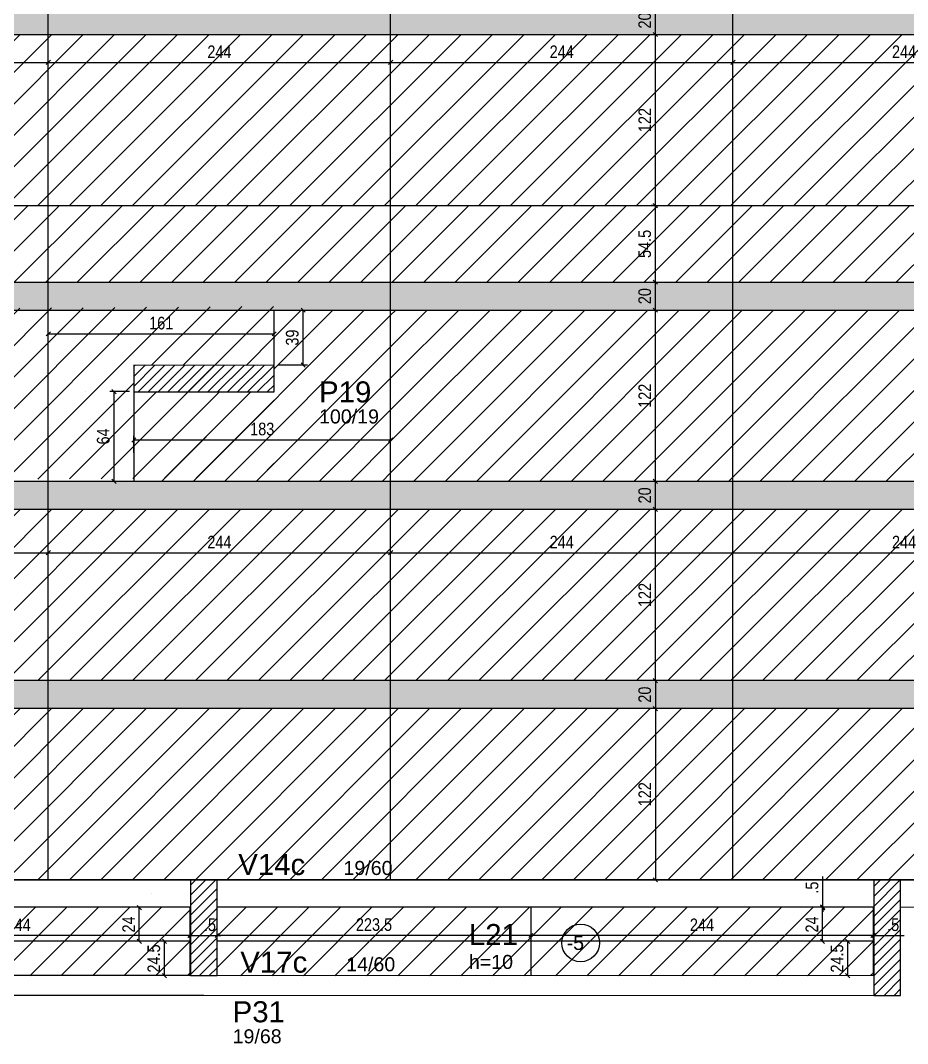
# Model space of a CAD drawing. Extents: x 1022 to 7350, y 170 to 3791.
# Drawn here: x 5358 to 5990, y 1619 to 2348 of the extents above; entities that cross this region are included whole.
import ezdxf

# ---------------------------------------------------------------- set-up
doc = ezdxf.new("R2010")
doc.units = 0
for name, color, linetype in [('3', 3, 'Continuous'), ('8', 8, 'Continuous'), ('COTA', 241, 'Continuous'), ('ES-VIGA', 3, 'Continuous'), ('L-D', 2, 'Continuous'), ('L-N', 4, 'Continuous'), ('P-D', 2, 'Continuous'), ('Painéis', 200, 'Continuous'), ('Pilares', 5, 'Continuous'), ('VIG-D', 2, 'Continuous'), ('VIG-N', 4, 'Continuous')]:
    doc.layers.add(name, color=color, linetype=linetype)
doc.layers.add('Hachura', color=251, linetype='Continuous', lineweight=9)
doc.layers.add('REAPROVEITAMENTO', color=251, linetype='Continuous', lineweight=9)
doc.styles.add('COTA TECNICA-50', font='techl___.ttf', dxfattribs={"height": 9})
doc.styles.get("Standard").update_dxf_attribs({"font": 'arial.ttf'})
doc.dimstyles.new('COTA PAINEL-50', dxfattribs={"dimtxt": 9, "dimasz": 3, "dimexe": 3, "dimexo": 3, "dimgap": 3, "dimtad": 1, "dimdec": 1, "dimzin": 12, "dimdsep": 46, "dimtxsty": 'COTA TECNICA-50', "dimblk1": 'OBLIQUE', "dimblk2": 'OBLIQUE', "dimsah": 1, "dimcen": 0.9, "dimclrd": 4, "dimclre": 4, "dimclrt": 240, "dimadec": 1, "dimazin": 3, "dimtfac": 1, "dimtdec": 1, "dimtmove": 0, "dimatfit": 3, "dimfxl": 1, "dimtolj": 1, "dimtzin": 12, "dimarcsym": 0})
pattern_1 = [(45, (-1214.97, -298.365), (-11.22532, 11.22532), [])]

# ---------------------------------------------------------------- blocks, each defined once
blk = doc.blocks.new('_Oblique')
at = {"color": 0, "linetype": 'ByBlock', "lineweight": -2}
blk.add_line((-0.5, -0.5), (0.5, 0.5), dxfattribs=at)
blk = doc.blocks.new('*D61')
at = {"layer": 'COTA', "color": 4, "lineweight": -2, "transparency": 16777216}
blk.add_line((5810.7, 1877.86), (5810.7, 1999.86), dxfattribs=at)
at = {"layer": 'Defpoints', "color": 0, "transparency": 16777216}
for p in [(5810.7, 1999.86), (5810.7, 1999.86), (5810.7, 1877.86)]:
    blk.add_point(p, dxfattribs=at)
at = {"layer": 'COTA', "color": 4, "lineweight": -2, "transparency": 16777216, "xscale": 3, "yscale": 3, "zscale": 3}
for p, rotation in [((5810.7, 1999.86), 90), ((5810.7, 1877.86), 270)]:
    blk.add_blockref('_Oblique', p, dxfattribs=dict(at, rotation=rotation))
at = {"layer": 'COTA', "color": 240, "transparency": 16777216, "insert": (5803.14, 1938.86), "char_height": 9, "attachment_point": 5, "rotation": 90, "style": 'COTA TECNICA-50'}
blk.add_mtext('\\A1;122', dxfattribs=at)
blk = doc.blocks.new('*D62')
at = {"layer": 'COTA', "color": 4, "lineweight": -2, "transparency": 16777216}
blk.add_line((5810.7, 1999.86), (5810.7, 2019.86), dxfattribs=at)
at = {"layer": 'Defpoints', "color": 0, "transparency": 16777216}
for p in [(5810.7, 2019.86), (5810.7, 2019.86), (5810.7, 1999.86)]:
    blk.add_point(p, dxfattribs=at)
at = {"layer": 'COTA', "color": 4, "lineweight": -2, "transparency": 16777216, "xscale": 3, "yscale": 3, "zscale": 3}
for p, rotation in [((5810.7, 2019.86), 90), ((5810.7, 1999.86), 270)]:
    blk.add_blockref('_Oblique', p, dxfattribs=dict(at, rotation=rotation))
at = {"layer": 'COTA', "color": 240, "transparency": 16777216, "insert": (5803.11, 2009.86), "char_height": 9, "attachment_point": 5, "rotation": 90, "style": 'COTA TECNICA-50'}
blk.add_mtext('\\A1;20', dxfattribs=at)
blk = doc.blocks.new('*D63')
at = {"layer": 'COTA', "color": 4, "lineweight": -2, "transparency": 16777216}
blk.add_line((5810.7, 2019.86), (5810.7, 2141.86), dxfattribs=at)
at = {"layer": 'Defpoints', "color": 0, "transparency": 16777216}
for p in [(5810.7, 2141.86), (5810.7, 2141.86), (5810.7, 2019.86)]:
    blk.add_point(p, dxfattribs=at)
at = {"layer": 'COTA', "color": 4, "lineweight": -2, "transparency": 16777216, "xscale": 3, "yscale": 3, "zscale": 3}
for p, rotation in [((5810.7, 2141.86), 90), ((5810.7, 2019.86), 270)]:
    blk.add_blockref('_Oblique', p, dxfattribs=dict(at, rotation=rotation))
at = {"layer": 'COTA', "color": 240, "transparency": 16777216, "insert": (5803.14, 2080.86), "char_height": 9, "attachment_point": 5, "rotation": 90, "style": 'COTA TECNICA-50'}
blk.add_mtext('\\A1;122', dxfattribs=at)
blk = doc.blocks.new('*D64')
at = {"layer": 'COTA', "color": 4, "lineweight": -2, "transparency": 16777216}
for p, q in [((5810.7, 2141.86), (5810.7, 2161.86)), ((5813.21, 2161.86), (5813.7, 2161.86))]:
    blk.add_line(p, q, dxfattribs=at)
at = {"layer": 'Defpoints', "color": 0, "transparency": 16777216}
for p in [(5810.21, 2161.86), (5810.7, 2161.86), (5810.7, 2141.86)]:
    blk.add_point(p, dxfattribs=at)
at = {"layer": 'COTA', "color": 4, "lineweight": -2, "transparency": 16777216, "xscale": 3, "yscale": 3, "zscale": 3}
for p, rotation in [((5810.7, 2161.86), 90), ((5810.7, 2141.86), 270)]:
    blk.add_blockref('_Oblique', p, dxfattribs=dict(at, rotation=rotation))
at = {"layer": 'COTA', "color": 240, "transparency": 16777216, "insert": (5803.11, 2151.86), "char_height": 9, "attachment_point": 5, "rotation": 90, "style": 'COTA TECNICA-50'}
blk.add_mtext('\\A1;20', dxfattribs=at)
blk = doc.blocks.new('*D65')
at = {"layer": 'COTA', "color": 4, "lineweight": -2, "transparency": 16777216}
for p, q in [((5809.18, 2216.36), (5807.7, 2216.36)), ((5810.7, 2161.86), (5810.7, 2216.36)), ((5813.21, 2161.86), (5813.7, 2161.86))]:
    blk.add_line(p, q, dxfattribs=at)
at = {"layer": 'Defpoints', "color": 0, "transparency": 16777216}
for p in [(5810.7, 2216.36), (5812.18, 2216.36), (5810.21, 2161.86)]:
    blk.add_point(p, dxfattribs=at)
at = {"layer": 'COTA', "color": 4, "lineweight": -2, "transparency": 16777216, "xscale": 3, "yscale": 3, "zscale": 3}
for p, rotation in [((5810.7, 2216.36), 90), ((5810.7, 2161.86), 270)]:
    blk.add_blockref('_Oblique', p, dxfattribs=dict(at, rotation=rotation))
at = {"layer": 'COTA', "color": 240, "transparency": 16777216, "insert": (5803.1, 2189.11), "char_height": 9, "attachment_point": 5, "rotation": 90, "style": 'COTA TECNICA-50'}
blk.add_mtext('\\A1;54.5', dxfattribs=at)
blk = doc.blocks.new('*D66')
at = {"layer": 'COTA', "color": 4, "lineweight": -2, "transparency": 16777216}
for p, q in [((5810.7, 2216.36), (5810.7, 2338.36)), ((5813.44, 2338.36), (5813.7, 2338.36)), ((5809.18, 2216.36), (5807.7, 2216.36))]:
    blk.add_line(p, q, dxfattribs=at)
at = {"layer": 'Defpoints', "color": 0, "transparency": 16777216}
for p in [(5810.44, 2338.36), (5810.7, 2338.36), (5812.18, 2216.36)]:
    blk.add_point(p, dxfattribs=at)
at = {"layer": 'COTA', "color": 4, "lineweight": -2, "transparency": 16777216, "xscale": 3, "yscale": 3, "zscale": 3}
for p, rotation in [((5810.7, 2338.36), 90), ((5810.7, 2216.36), 270)]:
    blk.add_blockref('_Oblique', p, dxfattribs=dict(at, rotation=rotation))
at = {"layer": 'COTA', "color": 240, "transparency": 16777216, "insert": (5803.14, 2277.36), "char_height": 9, "attachment_point": 5, "rotation": 90, "style": 'COTA TECNICA-50'}
blk.add_mtext('\\A1;122', dxfattribs=at)
blk = doc.blocks.new('*D67')
at = {"layer": 'COTA', "color": 4, "lineweight": -2, "transparency": 16777216}
for p, q in [((5808.14, 2358.36), (5807.7, 2358.36)), ((5810.7, 2338.36), (5810.7, 2358.36)), ((5813.44, 2338.36), (5813.7, 2338.36))]:
    blk.add_line(p, q, dxfattribs=at)
at = {"layer": 'Defpoints', "color": 0, "transparency": 16777216}
for p in [(5810.7, 2358.36), (5811.14, 2358.36), (5810.44, 2338.36)]:
    blk.add_point(p, dxfattribs=at)
at = {"layer": 'COTA', "color": 4, "lineweight": -2, "transparency": 16777216, "xscale": 3, "yscale": 3, "zscale": 3}
for p, rotation in [((5810.7, 2358.36), 90), ((5810.7, 2338.36), 270)]:
    blk.add_blockref('_Oblique', p, dxfattribs=dict(at, rotation=rotation))
at = {"layer": 'COTA', "color": 240, "transparency": 16777216, "insert": (5803.11, 2348.36), "char_height": 9, "attachment_point": 5, "rotation": 90, "style": 'COTA TECNICA-50'}
blk.add_mtext('\\A1;20', dxfattribs=at)
blk = doc.blocks.new('*D195')
at = {"layer": 'COTA', "color": 4, "lineweight": -2, "transparency": 16777216}
for p, q in [((5541.94, 2141.86), (5562.62, 2141.86)), ((5559.62, 2102.86), (5559.62, 2141.86)), ((5541.94, 2102.86), (5562.62, 2102.86))]:
    blk.add_line(p, q, dxfattribs=at)
at = {"layer": 'Defpoints', "color": 0, "transparency": 16777216}
for p in [(5538.94, 2141.86), (5559.62, 2141.86), (5538.94, 2102.86)]:
    blk.add_point(p, dxfattribs=at)
at = {"layer": 'COTA', "color": 4, "lineweight": -2, "transparency": 16777216, "xscale": 3, "yscale": 3, "zscale": 3}
for p, rotation in [((5559.62, 2141.86), 90), ((5559.62, 2102.86), 270)]:
    blk.add_blockref('_Oblique', p, dxfattribs=dict(at, rotation=rotation))
at = {"layer": 'COTA', "color": 240, "transparency": 16777216, "insert": (5551.9, 2122.36), "char_height": 9, "attachment_point": 5, "rotation": 90, "style": 'COTA TECNICA-50'}
blk.add_mtext('\\A1;39', dxfattribs=at)
blk = doc.blocks.new('*D199')
at = {"layer": 'COTA', "color": 4, "lineweight": -2, "transparency": 16777216}
blk.add_line((5133.94, 1968.99), (5377.94, 1968.99), dxfattribs=at)
at = {"layer": 'Defpoints', "color": 0, "transparency": 16777216}
for p in [(5133.94, 1968.99), (5377.94, 1968.99), (5377.94, 1968.99)]:
    blk.add_point(p, dxfattribs=at)
at = {"layer": 'COTA', "color": 4, "lineweight": -2, "transparency": 16777216, "xscale": 3, "yscale": 3, "zscale": 3, "rotation": 180}
blk.add_blockref('_Oblique', (5133.94, 1968.99), dxfattribs=at)
at = {"layer": 'COTA', "color": 4, "lineweight": -2, "transparency": 16777216, "xscale": 3, "yscale": 3, "zscale": 3}
blk.add_blockref('_Oblique', (5377.94, 1968.99), dxfattribs=at)
at = {"layer": 'COTA', "color": 240, "transparency": 16777216, "insert": (5255.94, 1976.56), "char_height": 9, "attachment_point": 5, "style": 'COTA TECNICA-50'}
blk.add_mtext('\\A1;244', dxfattribs=at)
blk = doc.blocks.new('*D200')
at = {"layer": 'COTA', "color": 4, "lineweight": -2, "transparency": 16777216}
blk.add_line((5377.94, 1968.99), (5621.94, 1968.99), dxfattribs=at)
at = {"layer": 'Defpoints', "color": 0, "transparency": 16777216}
for p in [(5377.94, 1968.99), (5621.94, 1968.99), (5621.94, 1968.99)]:
    blk.add_point(p, dxfattribs=at)
at = {"layer": 'COTA', "color": 4, "lineweight": -2, "transparency": 16777216, "xscale": 3, "yscale": 3, "zscale": 3, "rotation": 180}
blk.add_blockref('_Oblique', (5377.94, 1968.99), dxfattribs=at)
at = {"layer": 'COTA', "color": 4, "lineweight": -2, "transparency": 16777216, "xscale": 3, "yscale": 3, "zscale": 3}
blk.add_blockref('_Oblique', (5621.94, 1968.99), dxfattribs=at)
at = {"layer": 'COTA', "color": 240, "transparency": 16777216, "insert": (5499.94, 1976.56), "char_height": 9, "attachment_point": 5, "style": 'COTA TECNICA-50'}
blk.add_mtext('\\A1;244', dxfattribs=at)
blk = doc.blocks.new('*D201')
at = {"layer": 'COTA', "color": 4, "lineweight": -2, "transparency": 16777216}
blk.add_line((5621.94, 1968.99), (5865.94, 1968.99), dxfattribs=at)
at = {"layer": 'Defpoints', "color": 0, "transparency": 16777216}
for p in [(5621.94, 1968.99), (5865.94, 1968.99), (5865.94, 1968.99)]:
    blk.add_point(p, dxfattribs=at)
at = {"layer": 'COTA', "color": 4, "lineweight": -2, "transparency": 16777216, "xscale": 3, "yscale": 3, "zscale": 3, "rotation": 180}
blk.add_blockref('_Oblique', (5621.94, 1968.99), dxfattribs=at)
at = {"layer": 'COTA', "color": 4, "lineweight": -2, "transparency": 16777216, "xscale": 3, "yscale": 3, "zscale": 3}
blk.add_blockref('_Oblique', (5865.94, 1968.99), dxfattribs=at)
at = {"layer": 'COTA', "color": 240, "transparency": 16777216, "insert": (5743.94, 1976.56), "char_height": 9, "attachment_point": 5, "style": 'COTA TECNICA-50'}
blk.add_mtext('\\A1;244', dxfattribs=at)
blk = doc.blocks.new('*D202')
at = {"layer": 'COTA', "color": 4, "lineweight": -2, "transparency": 16777216}
blk.add_line((5865.94, 1968.99), (6109.94, 1968.99), dxfattribs=at)
at = {"layer": 'Defpoints', "color": 0, "transparency": 16777216}
for p in [(5865.94, 1968.99), (6109.94, 1968.99), (6109.94, 1968.99)]:
    blk.add_point(p, dxfattribs=at)
at = {"layer": 'COTA', "color": 4, "lineweight": -2, "transparency": 16777216, "xscale": 3, "yscale": 3, "zscale": 3, "rotation": 180}
blk.add_blockref('_Oblique', (5865.94, 1968.99), dxfattribs=at)
at = {"layer": 'COTA', "color": 4, "lineweight": -2, "transparency": 16777216, "xscale": 3, "yscale": 3, "zscale": 3}
blk.add_blockref('_Oblique', (6109.94, 1968.99), dxfattribs=at)
at = {"layer": 'COTA', "color": 240, "transparency": 16777216, "insert": (5987.94, 1976.56), "char_height": 9, "attachment_point": 5, "style": 'COTA TECNICA-50'}
blk.add_mtext('\\A1;244', dxfattribs=at)
blk = doc.blocks.new('*D82')
at = {"layer": 'COTA', "color": 4, "lineweight": -2, "transparency": 16777216}
blk.add_line((5133.94, 2318.47), (5377.94, 2318.47), dxfattribs=at)
at = {"layer": 'Defpoints', "color": 0, "transparency": 16777216}
for p in [(5133.94, 2318.47), (5377.94, 2318.47), (5377.94, 2318.47)]:
    blk.add_point(p, dxfattribs=at)
at = {"layer": 'COTA', "color": 4, "lineweight": -2, "transparency": 16777216, "xscale": 3, "yscale": 3, "zscale": 3, "rotation": 180}
blk.add_blockref('_Oblique', (5133.94, 2318.47), dxfattribs=at)
at = {"layer": 'COTA', "color": 4, "lineweight": -2, "transparency": 16777216, "xscale": 3, "yscale": 3, "zscale": 3}
blk.add_blockref('_Oblique', (5377.94, 2318.47), dxfattribs=at)
at = {"layer": 'COTA', "color": 240, "transparency": 16777216, "insert": (5255.94, 2326.04), "char_height": 9, "attachment_point": 5, "style": 'COTA TECNICA-50'}
blk.add_mtext('\\A1;244', dxfattribs=at)
blk = doc.blocks.new('*D83')
at = {"layer": 'COTA', "color": 4, "lineweight": -2, "transparency": 16777216}
blk.add_line((5377.94, 2318.47), (5621.94, 2318.47), dxfattribs=at)
at = {"layer": 'Defpoints', "color": 0, "transparency": 16777216}
for p in [(5377.94, 2318.47), (5621.94, 2318.47), (5621.94, 2318.47)]:
    blk.add_point(p, dxfattribs=at)
at = {"layer": 'COTA', "color": 4, "lineweight": -2, "transparency": 16777216, "xscale": 3, "yscale": 3, "zscale": 3, "rotation": 180}
blk.add_blockref('_Oblique', (5377.94, 2318.47), dxfattribs=at)
at = {"layer": 'COTA', "color": 4, "lineweight": -2, "transparency": 16777216, "xscale": 3, "yscale": 3, "zscale": 3}
blk.add_blockref('_Oblique', (5621.94, 2318.47), dxfattribs=at)
at = {"layer": 'COTA', "color": 240, "transparency": 16777216, "insert": (5499.94, 2326.04), "char_height": 9, "attachment_point": 5, "style": 'COTA TECNICA-50'}
blk.add_mtext('\\A1;244', dxfattribs=at)
blk = doc.blocks.new('*D84')
at = {"layer": 'COTA', "color": 4, "lineweight": -2, "transparency": 16777216}
blk.add_line((5621.94, 2318.47), (5865.94, 2318.47), dxfattribs=at)
at = {"layer": 'Defpoints', "color": 0, "transparency": 16777216}
for p in [(5621.94, 2318.47), (5865.94, 2318.47), (5865.94, 2318.47)]:
    blk.add_point(p, dxfattribs=at)
at = {"layer": 'COTA', "color": 4, "lineweight": -2, "transparency": 16777216, "xscale": 3, "yscale": 3, "zscale": 3, "rotation": 180}
blk.add_blockref('_Oblique', (5621.94, 2318.47), dxfattribs=at)
at = {"layer": 'COTA', "color": 4, "lineweight": -2, "transparency": 16777216, "xscale": 3, "yscale": 3, "zscale": 3}
blk.add_blockref('_Oblique', (5865.94, 2318.47), dxfattribs=at)
at = {"layer": 'COTA', "color": 240, "transparency": 16777216, "insert": (5743.94, 2326.04), "char_height": 9, "attachment_point": 5, "style": 'COTA TECNICA-50'}
blk.add_mtext('\\A1;244', dxfattribs=at)
blk = doc.blocks.new('*D85')
at = {"layer": 'COTA', "color": 4, "lineweight": -2, "transparency": 16777216}
blk.add_line((5865.94, 2318.47), (6109.94, 2318.47), dxfattribs=at)
at = {"layer": 'Defpoints', "color": 0, "transparency": 16777216}
for p in [(5865.94, 2318.47), (6109.94, 2318.47), (6109.94, 2318.47)]:
    blk.add_point(p, dxfattribs=at)
at = {"layer": 'COTA', "color": 4, "lineweight": -2, "transparency": 16777216, "xscale": 3, "yscale": 3, "zscale": 3, "rotation": 180}
blk.add_blockref('_Oblique', (5865.94, 2318.47), dxfattribs=at)
at = {"layer": 'COTA', "color": 4, "lineweight": -2, "transparency": 16777216, "xscale": 3, "yscale": 3, "zscale": 3}
blk.add_blockref('_Oblique', (6109.94, 2318.47), dxfattribs=at)
at = {"layer": 'COTA', "color": 240, "transparency": 16777216, "insert": (5987.94, 2326.04), "char_height": 9, "attachment_point": 5, "style": 'COTA TECNICA-50'}
blk.add_mtext('\\A1;244', dxfattribs=at)
blk = doc.blocks.new('*D205')
at = {"layer": 'COTA', "color": 4, "lineweight": -2, "transparency": 16777216}
for p, q in [((5377.94, 2125.03), (5538.94, 2125.03)), ((5538.94, 2122.05), (5538.94, 2122.03))]:
    blk.add_line(p, q, dxfattribs=at)
at = {"layer": 'Defpoints', "color": 0, "transparency": 16777216}
for p in [(5377.94, 2125.03), (5538.94, 2125.05), (5538.94, 2125.03)]:
    blk.add_point(p, dxfattribs=at)
at = {"layer": 'COTA', "color": 4, "lineweight": -2, "transparency": 16777216, "xscale": 3, "yscale": 3, "zscale": 3, "rotation": 180}
blk.add_blockref('_Oblique', (5377.94, 2125.03), dxfattribs=at)
at = {"layer": 'COTA', "color": 4, "lineweight": -2, "transparency": 16777216, "xscale": 3, "yscale": 3, "zscale": 3}
blk.add_blockref('_Oblique', (5538.94, 2125.03), dxfattribs=at)
at = {"layer": 'COTA', "color": 240, "transparency": 16777216, "insert": (5458.44, 2132.62), "char_height": 9, "attachment_point": 5, "style": 'COTA TECNICA-50'}
blk.add_mtext('\\A1;161', dxfattribs=at)
blk = doc.blocks.new('*D207')
at = {"layer": 'COTA', "color": 4, "lineweight": -2, "transparency": 16777216}
for p, q in [((5435.94, 2083.86), (5421.72, 2083.86)), ((5424.72, 2083.86), (5424.72, 2019.86)), ((5435.94, 2019.86), (5421.72, 2019.86))]:
    blk.add_line(p, q, dxfattribs=at)
at = {"layer": 'Defpoints', "color": 0, "transparency": 16777216}
for p in [(5438.94, 2083.86), (5424.72, 2019.86), (5438.94, 2019.86)]:
    blk.add_point(p, dxfattribs=at)
at = {"layer": 'COTA', "color": 4, "lineweight": -2, "transparency": 16777216, "xscale": 3, "yscale": 3, "zscale": 3}
for p, rotation in [((5424.72, 2083.86), 90), ((5424.72, 2019.86), 270)]:
    blk.add_blockref('_Oblique', p, dxfattribs=dict(at, rotation=rotation))
at = {"layer": 'COTA', "color": 240, "transparency": 16777216, "insert": (5417.13, 2051.86), "char_height": 9, "attachment_point": 5, "rotation": 90, "style": 'COTA TECNICA-50'}
blk.add_mtext('\\A1;64', dxfattribs=at)
blk = doc.blocks.new('*D208')
at = {"layer": 'COTA', "color": 4, "lineweight": -2, "transparency": 16777216}
for p, q in [((5438.94, 2040.47), (5438.94, 2052.41)), ((5438.94, 2049.41), (5621.94, 2049.41)), ((5621.94, 2040.47), (5621.94, 2052.41))]:
    blk.add_line(p, q, dxfattribs=at)
at = {"layer": 'Defpoints', "color": 0, "transparency": 16777216}
for p in [(5621.94, 2049.41), (5438.94, 2037.47), (5621.94, 2037.47)]:
    blk.add_point(p, dxfattribs=at)
at = {"layer": 'COTA', "color": 4, "lineweight": -2, "transparency": 16777216, "xscale": 3, "yscale": 3, "zscale": 3, "rotation": 180}
blk.add_blockref('_Oblique', (5438.94, 2049.41), dxfattribs=at)
at = {"layer": 'COTA', "color": 4, "lineweight": -2, "transparency": 16777216, "xscale": 3, "yscale": 3, "zscale": 3}
blk.add_blockref('_Oblique', (5621.94, 2049.41), dxfattribs=at)
at = {"layer": 'COTA', "color": 240, "transparency": 16777216, "insert": (5530.44, 2057.13), "char_height": 9, "attachment_point": 5, "style": 'COTA TECNICA-50'}
blk.add_mtext('\\A1;183', dxfattribs=at)
blk = doc.blocks.new('*D179')
at = {"layer": 'COTA', "color": 4, "lineweight": -2, "transparency": 16777216}
for p, q in [((5807.7, 1877.86), (5807.7, 1877.86)), ((5810.7, 1877.86), (5810.7, 1857.86)), ((5807.7, 1857.86), (5807.7, 1857.86))]:
    blk.add_line(p, q, dxfattribs=at)
at = {"layer": 'Defpoints', "color": 0, "transparency": 16777216}
for p in [(5810.7, 1877.86), (5810.7, 1857.86), (5810.7, 1857.86)]:
    blk.add_point(p, dxfattribs=at)
at = {"layer": 'COTA', "color": 4, "lineweight": -2, "transparency": 16777216, "xscale": 3, "yscale": 3, "zscale": 3}
for p, rotation in [((5810.7, 1877.86), 90), ((5810.7, 1857.86), 270)]:
    blk.add_blockref('_Oblique', p, dxfattribs=dict(at, rotation=rotation))
at = {"layer": 'COTA', "color": 240, "transparency": 16777216, "insert": (5803.11, 1867.86), "char_height": 9, "attachment_point": 5, "rotation": 90, "style": 'COTA TECNICA-50'}
blk.add_mtext('\\A1;20', dxfattribs=at)
blk = doc.blocks.new('*D180')
at = {"layer": 'COTA', "color": 4, "lineweight": -2, "transparency": 16777216}
blk.add_line((5810.7, 1857.86), (5810.7, 1735.86), dxfattribs=at)
at = {"layer": 'Defpoints', "color": 0, "transparency": 16777216}
for p in [(5810.7, 1857.86), (5810.7, 1735.86), (5810.7, 1735.86)]:
    blk.add_point(p, dxfattribs=at)
at = {"layer": 'COTA', "color": 4, "lineweight": -2, "transparency": 16777216, "xscale": 3, "yscale": 3, "zscale": 3}
for p, rotation in [((5810.7, 1857.86), 90), ((5810.7, 1735.86), 270)]:
    blk.add_blockref('_Oblique', p, dxfattribs=dict(at, rotation=rotation))
at = {"layer": 'COTA', "color": 240, "transparency": 16777216, "insert": (5803.14, 1796.86), "char_height": 9, "attachment_point": 5, "rotation": 90, "style": 'COTA TECNICA-50'}
blk.add_mtext('\\A1;122', dxfattribs=at)
blk = doc.blocks.new('*D50')
at = {"layer": 'COTA', "color": 4, "lineweight": -2, "transparency": 16777216}
blk.add_line((5460.8, 1667.53), (5460.8, 1692.03), dxfattribs=at)
at = {"layer": 'Defpoints', "color": 0, "transparency": 16777216}
for p in [(5460.8, 1692.03), (5460.8, 1692.03), (5460.8, 1667.53)]:
    blk.add_point(p, dxfattribs=at)
at = {"layer": 'COTA', "color": 4, "lineweight": -2, "transparency": 16777216, "xscale": 3, "yscale": 3, "zscale": 3}
for p, rotation in [((5460.8, 1692.03), 90), ((5460.8, 1667.53), 270)]:
    blk.add_blockref('_Oblique', p, dxfattribs=dict(at, rotation=rotation))
at = {"layer": 'COTA', "color": 240, "transparency": 16777216, "insert": (5453.21, 1679.78), "char_height": 9, "attachment_point": 5, "rotation": 90, "style": 'COTA TECNICA-50'}
blk.add_mtext('\\A1;24.5', dxfattribs=at)
blk = doc.blocks.new('*D51')
at = {"layer": 'COTA', "color": 4, "lineweight": -2, "transparency": 16777216}
blk.add_line((5442.79, 1692.03), (5442.79, 1716.02), dxfattribs=at)
at = {"layer": 'Defpoints', "color": 0, "transparency": 16777216}
for p in [(5442.79, 1716.02), (5442.79, 1716.02), (5442.79, 1692.03)]:
    blk.add_point(p, dxfattribs=at)
at = {"layer": 'COTA', "color": 4, "lineweight": -2, "transparency": 16777216, "xscale": 3, "yscale": 3, "zscale": 3}
for p, rotation in [((5442.79, 1716.02), 90), ((5442.79, 1692.03), 270)]:
    blk.add_blockref('_Oblique', p, dxfattribs=dict(at, rotation=rotation))
at = {"layer": 'COTA', "color": 240, "transparency": 16777216, "insert": (5435.23, 1704.03), "char_height": 9, "attachment_point": 5, "rotation": 90, "style": 'COTA TECNICA-50'}
blk.add_mtext('\\A1;24', dxfattribs=at)
blk = doc.blocks.new('*D187')
at = {"layer": 'COTA', "color": 4, "lineweight": -2, "transparency": 16777216}
for p, q in [((5478.86, 1696.21), (5475.86, 1696.21)), ((5478.86, 1696.21), (5479.36, 1696.21)), ((5478.86, 1693.43), (5478.86, 1693.21)), ((5479.36, 1696.21), (5500.95, 1696.21)), ((5479.36, 1693.43), (5479.36, 1693.21))]:
    blk.add_line(p, q, dxfattribs=at)
at = {"layer": 'Defpoints', "color": 0, "transparency": 16777216}
for p in [(5478.86, 1696.43), (5479.36, 1696.43), (5479.36, 1696.21)]:
    blk.add_point(p, dxfattribs=at)
at = {"layer": 'COTA', "color": 4, "lineweight": -2, "transparency": 16777216, "xscale": 3, "yscale": 3, "zscale": 3}
blk.add_blockref('_Oblique', (5478.86, 1696.21), dxfattribs=at)
at = {"layer": 'COTA', "color": 4, "lineweight": -2, "transparency": 16777216, "xscale": 3, "yscale": 3, "zscale": 3, "rotation": 180}
blk.add_blockref('_Oblique', (5479.36, 1696.21), dxfattribs=at)
at = {"layer": 'COTA', "color": 240, "transparency": 16777216, "insert": (5493.16, 1703.81), "char_height": 9, "attachment_point": 5, "style": 'COTA TECNICA-50'}
blk.add_mtext('\\A1;.5', dxfattribs=at)
blk = doc.blocks.new('*D188')
at = {"layer": 'COTA', "color": 4, "lineweight": -2, "transparency": 16777216}
blk.add_line((5478.86, 1696.21), (5234.86, 1696.21), dxfattribs=at)
at = {"layer": 'Defpoints', "color": 0, "transparency": 16777216}
for p in [(5234.86, 1696.21), (5234.86, 1696.21), (5478.86, 1696.21)]:
    blk.add_point(p, dxfattribs=at)
at = {"layer": 'COTA', "color": 4, "lineweight": -2, "transparency": 16777216, "xscale": 3, "yscale": 3, "zscale": 3, "rotation": 180}
blk.add_blockref('_Oblique', (5234.86, 1696.21), dxfattribs=at)
at = {"layer": 'COTA', "color": 4, "lineweight": -2, "transparency": 16777216, "xscale": 3, "yscale": 3, "zscale": 3}
blk.add_blockref('_Oblique', (5478.86, 1696.21), dxfattribs=at)
at = {"layer": 'COTA', "color": 240, "transparency": 16777216, "insert": (5356.86, 1703.78), "char_height": 9, "attachment_point": 5, "style": 'COTA TECNICA-50'}
blk.add_mtext('\\A1;244', dxfattribs=at)
blk = doc.blocks.new('*D53')
at = {"layer": 'COTA', "color": 4, "lineweight": -2, "transparency": 16777216}
blk.add_line((5947.81, 1667.53), (5947.81, 1692.03), dxfattribs=at)
at = {"layer": 'Defpoints', "color": 0, "transparency": 16777216}
for p in [(5947.81, 1692.03), (5947.81, 1692.03), (5947.81, 1667.53)]:
    blk.add_point(p, dxfattribs=at)
at = {"layer": 'COTA', "color": 4, "lineweight": -2, "transparency": 16777216, "xscale": 3, "yscale": 3, "zscale": 3}
for p, rotation in [((5947.81, 1692.03), 90), ((5947.81, 1667.53), 270)]:
    blk.add_blockref('_Oblique', p, dxfattribs=dict(at, rotation=rotation))
at = {"layer": 'COTA', "color": 240, "transparency": 16777216, "insert": (5940.21, 1679.78), "char_height": 9, "attachment_point": 5, "rotation": 90, "style": 'COTA TECNICA-50'}
blk.add_mtext('\\A1;24.5', dxfattribs=at)
blk = doc.blocks.new('*D54')
at = {"layer": 'COTA', "color": 4, "lineweight": -2, "transparency": 16777216}
blk.add_line((5929.8, 1692.03), (5929.8, 1716.02), dxfattribs=at)
at = {"layer": 'Defpoints', "color": 0, "transparency": 16777216}
for p in [(5929.8, 1716.02), (5929.8, 1716.02), (5929.8, 1692.03)]:
    blk.add_point(p, dxfattribs=at)
at = {"layer": 'COTA', "color": 4, "lineweight": -2, "transparency": 16777216, "xscale": 3, "yscale": 3, "zscale": 3}
for p, rotation in [((5929.8, 1716.02), 90), ((5929.8, 1692.03), 270)]:
    blk.add_blockref('_Oblique', p, dxfattribs=dict(at, rotation=rotation))
at = {"layer": 'COTA', "color": 240, "transparency": 16777216, "insert": (5922.23, 1704.03), "char_height": 9, "attachment_point": 5, "rotation": 90, "style": 'COTA TECNICA-50'}
blk.add_mtext('\\A1;24', dxfattribs=at)
blk = doc.blocks.new('*D55')
at = {"layer": 'COTA', "color": 4, "lineweight": -2, "transparency": 16777216}
for p, q in [((5929.99, 1716.52), (5929.99, 1738.12)), ((5929.99, 1716.02), (5929.99, 1716.52)), ((5929.99, 1716.02), (5929.99, 1713.02))]:
    blk.add_line(p, q, dxfattribs=at)
at = {"layer": 'Defpoints', "color": 0, "transparency": 16777216}
for p in [(5929.99, 1716.52), (5929.99, 1716.52), (5929.99, 1716.02)]:
    blk.add_point(p, dxfattribs=at)
at = {"layer": 'COTA', "color": 4, "lineweight": -2, "transparency": 16777216, "xscale": 3, "yscale": 3, "zscale": 3}
for p, rotation in [((5929.99, 1716.52), 270), ((5929.99, 1716.02), 90)]:
    blk.add_blockref('_Oblique', p, dxfattribs=dict(at, rotation=rotation))
at = {"layer": 'COTA', "color": 240, "transparency": 16777216, "insert": (5922.39, 1730.32), "char_height": 9, "attachment_point": 5, "rotation": 90, "style": 'COTA TECNICA-50'}
blk.add_mtext('\\A1;.5', dxfattribs=at)
blk = doc.blocks.new('*D189')
at = {"layer": 'COTA', "color": 4, "lineweight": -2, "transparency": 16777216}
for p, q in [((5965.87, 1696.21), (5962.87, 1696.21)), ((5965.87, 1696.21), (5966.37, 1696.21)), ((5965.87, 1693.43), (5965.87, 1693.21)), ((5966.37, 1696.21), (5987.96, 1696.21)), ((5966.37, 1693.43), (5966.37, 1693.21))]:
    blk.add_line(p, q, dxfattribs=at)
at = {"layer": 'Defpoints', "color": 0, "transparency": 16777216}
for p in [(5965.87, 1696.43), (5966.37, 1696.43), (5966.37, 1696.21)]:
    blk.add_point(p, dxfattribs=at)
at = {"layer": 'COTA', "color": 4, "lineweight": -2, "transparency": 16777216, "xscale": 3, "yscale": 3, "zscale": 3}
blk.add_blockref('_Oblique', (5965.87, 1696.21), dxfattribs=at)
at = {"layer": 'COTA', "color": 4, "lineweight": -2, "transparency": 16777216, "xscale": 3, "yscale": 3, "zscale": 3, "rotation": 180}
blk.add_blockref('_Oblique', (5966.37, 1696.21), dxfattribs=at)
at = {"layer": 'COTA', "color": 240, "transparency": 16777216, "insert": (5980.16, 1703.81), "char_height": 9, "attachment_point": 5, "style": 'COTA TECNICA-50'}
blk.add_mtext('\\A1;.5', dxfattribs=at)
blk = doc.blocks.new('*D190')
at = {"layer": 'COTA', "color": 4, "lineweight": -2, "transparency": 16777216}
blk.add_line((5965.87, 1696.21), (5721.87, 1696.21), dxfattribs=at)
at = {"layer": 'Defpoints', "color": 0, "transparency": 16777216}
for p in [(5721.87, 1696.21), (5721.87, 1696.21), (5965.87, 1696.21)]:
    blk.add_point(p, dxfattribs=at)
at = {"layer": 'COTA', "color": 4, "lineweight": -2, "transparency": 16777216, "xscale": 3, "yscale": 3, "zscale": 3, "rotation": 180}
blk.add_blockref('_Oblique', (5721.87, 1696.21), dxfattribs=at)
at = {"layer": 'COTA', "color": 4, "lineweight": -2, "transparency": 16777216, "xscale": 3, "yscale": 3, "zscale": 3}
blk.add_blockref('_Oblique', (5965.87, 1696.21), dxfattribs=at)
at = {"layer": 'COTA', "color": 240, "transparency": 16777216, "insert": (5843.87, 1703.78), "char_height": 9, "attachment_point": 5, "style": 'COTA TECNICA-50'}
blk.add_mtext('\\A1;244', dxfattribs=at)
blk = doc.blocks.new('*D56')
at = {"layer": 'COTA', "color": 4, "lineweight": -2, "transparency": 16777216}
blk.add_line((5721.87, 1696.21), (5498.37, 1696.21), dxfattribs=at)
at = {"layer": 'Defpoints', "color": 0, "transparency": 16777216}
for p in [(5498.37, 1696.21), (5498.37, 1696.21), (5721.87, 1696.21)]:
    blk.add_point(p, dxfattribs=at)
at = {"layer": 'COTA', "color": 4, "lineweight": -2, "transparency": 16777216, "xscale": 3, "yscale": 3, "zscale": 3, "rotation": 180}
blk.add_blockref('_Oblique', (5498.37, 1696.21), dxfattribs=at)
at = {"layer": 'COTA', "color": 4, "lineweight": -2, "transparency": 16777216, "xscale": 3, "yscale": 3, "zscale": 3}
blk.add_blockref('_Oblique', (5721.87, 1696.21), dxfattribs=at)
at = {"layer": 'COTA', "color": 240, "transparency": 16777216, "insert": (5610.12, 1703.91), "char_height": 9, "attachment_point": 5, "style": 'COTA TECNICA-50'}
blk.add_mtext('\\A1;223.5', dxfattribs=at)

msp = doc.modelspace()

# ---------------------------------------------------------------- hatches: boundary and pattern name
at = {"layer": 'Hachura', "linetype": 'ByBlock'}
h = msp.add_hatch(color=256, dxfattribs=at)
h.dxf.hatch_style = 1
h.paths.add_polyline_path([(6456.44, 2358.36), (6456.44, 2338.32), (4524.45, 2338.32), (4524.45, 2358.36)])
h = msp.add_hatch(color=256, dxfattribs=at)
h.dxf.hatch_style = 1
h.paths.add_polyline_path([(6128.94, 2161.86), (6128.94, 2141.82), (6353.94, 2141.82), (6353.94, 2161.86)])
h.paths.add_polyline_path([(6109.94, 2141.82), (6109.94, 2161.86), (4524.45, 2161.86), (4524.45, 2141.82)])
h = msp.add_hatch(color=256, dxfattribs=at)
h.dxf.hatch_style = 1
h.paths.add_polyline_path([(6456.44, 2019.86), (6456.44, 1999.83), (4524.45, 1999.83), (4524.45, 2019.86)])
h = msp.add_hatch(color=256, dxfattribs=at)
h.dxf.hatch_style = 1
h.paths.add_polyline_path([(6456.44, 1877.86), (6456.44, 1857.83), (4524.45, 1857.83), (4524.45, 1877.86)])
at = {"layer": 'REAPROVEITAMENTO', "linetype": 'ByBlock'}
h = msp.add_hatch(dxfattribs=at)
h.set_pattern_fill('ANSI31', color=256, scale=5, style=2)
h.set_pattern_definition([(45, (-1214.97, -440.365), (-11.22532, 11.22532), [])])
h.paths.add_polyline_path([(6109.94, 2338.36), (4524.45, 2338.36), (4524.45, 2331.86), (4524.45, 2216.36), (6109.94, 2216.36)])
h = msp.add_hatch(dxfattribs=at)
h.set_pattern_fill('ANSI31', color=256, scale=5, style=2)
h.set_pattern_definition(pattern_1)
h.paths.add_polyline_path([(6109.95, 2216.27), (4524.45, 2216.36), (4524.45, 2161.86), (6109.95, 2161.86)])
h = msp.add_hatch(dxfattribs=at)
h.set_pattern_fill('ANSI31', color=256, scale=5, style=2)
h.set_pattern_definition(pattern_1)
h.paths.add_polyline_path([(5468.14, 2102.57), (5475.21, 2102.57), (5456.21, 2083.57), (5449.14, 2083.57)])
h.paths.add_polyline_path([(5446.93, 2102.57), (5454, 2102.57), (5438.9, 2087.47), (5438.9, 2094.54)])
h.paths.add_polyline_path([(5505.71, 2083.57), (5498.64, 2083.57), (5517.64, 2102.56), (5524.71, 2102.56)])
h.paths.add_polyline_path([(5519.85, 2083.56), (5538.9, 2102.56), (5538.9, 2144.56), (5133.94, 2141.86), (5133.94, 2019.86), (5538.9, 2022.56), (5538.9, 2095.53), (5526.92, 2083.56)])
h = msp.add_hatch(dxfattribs=at)
h.set_pattern_fill('ANSI31', color=256, scale=5, style=2)
h.set_pattern_definition(pattern_1)
h.paths.add_polyline_path([(5621.94, 2141.86), (5538.94, 2141.86), (5538.94, 2102.86), (5538.94, 2083.86), (5438.94, 2083.86), (5438.94, 2019.86), (5621.94, 2019.86)])
h.paths.add_polyline_path([(5560.64, 2112.75), (5560.64, 2132.64), (5542.11, 2132.64), (5542.11, 2112.75)], flags=24)
h = msp.add_hatch(dxfattribs=at)
h.set_pattern_fill('ANSI31', color=256, scale=5, style=2)
h.set_pattern_definition(pattern_1)
h.paths.add_polyline_path([(6109.94, 2141.86), (5621.94, 2141.86), (5621.94, 2019.86), (6109.94, 2019.86)])
h.paths.add_polyline_path([(5812.03, 2069.04), (5812.03, 2091.96), (5793.5, 2091.96), (5793.5, 2069.04)], flags=16)
h = msp.add_hatch(dxfattribs=at)
h.set_pattern_fill('ANSI31', color=256, scale=5, style=2)
h.set_pattern_definition([(45, (-1214.969, -778.86), (-11.22532, 11.22532), [])])
h.paths.add_polyline_path([(6456.44, 1999.86), (4524.45, 1999.86), (4524.45, 1993.36), (4524.45, 1877.86), (6456.44, 1877.86)])
h = msp.add_hatch(dxfattribs=at)
h.set_pattern_fill('ANSI31', color=256, scale=5, style=2)
h.set_pattern_definition([(45, (-1214.969, -920.86), (-11.22532, 11.22532), [])])
h.paths.add_polyline_path([(4524.45, 1857.86), (4524.45, 1735.86), (6456.44, 1735.86), (6456.44, 1857.86)])
h = msp.add_hatch(dxfattribs=at)
h.set_pattern_fill('ANSI31', color=256, scale=5, style=2)
h.set_pattern_definition([(45, (385.807, -1156.133), (-11.22532, 11.22532), [])])
h.paths.add_polyline_path([(5479.37, 1716.73), (5011.37, 1716.52), (5011.37, 1667.4), (5479.37, 1667.61)])
h = msp.add_hatch(dxfattribs=at)
h.set_pattern_fill('ANSI31', color=256, scale=5, style=2)
h.set_pattern_definition([(45, (872.807, -1156.174), (-11.22532, 11.22532), [])])
h.paths.add_polyline_path([(5966.37, 1716.69), (5498.37, 1716.48), (5498.37, 1667.36), (5966.37, 1667.57)])

# ---------------------------------------------------------------- linework, layer by layer
at = {"layer": '3', "linetype": 'Continuous'}
msp.add_circle((5757.42, 1690.89), 13.42, dxfattribs=at)
at = {"layer": '8', "linetype": 'Continuous'}
for p, q in [((5438.9, 2109.57), (5438.9, 2109.57)), ((5438.9, 2109.57), (5438.9, 2109.57)), ((5538.9, 2109.56), (5538.9, 2109.56)), ((5538.9, 2109.56), (5538.9, 2109.56)), ((5438.9, 2087.47), (5454, 2102.57)), ((5438.9, 2094.54), (5446.93, 2102.57)), ((5438.9, 2101.61), (5439.86, 2102.57)), ((5438.9, 2102.57), (5438.9, 2102.57)), ((5438.9, 2102.57), (5438.9, 2102.57)), ((5442.07, 2083.57), (5461.07, 2102.57)), ((5449.14, 2083.57), (5468.14, 2102.57)), ((5456.21, 2083.57), (5475.21, 2102.57)), ((5463.28, 2083.57), (5482.29, 2102.57)), ((5470.35, 2083.57), (5489.36, 2102.57)), ((5477.43, 2083.57), (5496.43, 2102.57)), ((5484.5, 2083.57), (5503.5, 2102.57)), ((5491.57, 2083.57), (5510.57, 2102.56)), ((5498.64, 2083.57), (5517.64, 2102.56)), ((5505.71, 2083.57), (5524.71, 2102.56)), ((5512.78, 2083.56), (5531.78, 2102.56)), ((5519.85, 2083.56), (5538.9, 2102.56)), ((5538.9, 2102.56), (5538.9, 2102.56)), ((5538.9, 2102.56), (5538.9, 2102.56)), ((5488.9, 2093.07), (5488.9, 2093.07)), ((5526.92, 2083.56), (5538.9, 2095.54)), ((5533.99, 2083.56), (5538.9, 2088.46)), ((5404.7, 2083.7), (5404.7, 2083.7)), ((5404.7, 2083.7), (5404.7, 2083.7)), ((5571.98, 2083.68), (5571.98, 2083.68)), ((5479.37, 1717.84), (5497.09, 1735.57)), ((5479.37, 1724.91), (5490.02, 1735.57)), ((5479.37, 1731.99), (5482.95, 1735.57)), ((5479.37, 1735.57), (5479.37, 1735.57)), ((5498.37, 1735.57), (5498.37, 1735.57)), ((5966.37, 1716.91), (5985, 1735.53)), ((5966.37, 1723.98), (5977.93, 1735.53)), ((5966.37, 1731.05), (5970.86, 1735.53)), ((5479.37, 1710.77), (5498.37, 1729.77)), ((5966.37, 1709.83), (5985.37, 1728.83)), ((5451.63, 1726.07), (5451.63, 1726.07)), ((5479.37, 1703.7), (5498.37, 1722.7)), ((5966.37, 1702.76), (5985.37, 1721.76)), ((5479.36, 1696.63), (5498.37, 1715.63)), ((5966.37, 1695.69), (5985.37, 1714.69)), ((5985.37, 1716.52), (5985.37, 1716.52)), ((5479.36, 1689.56), (5498.37, 1708.56)), ((5966.37, 1688.62), (5985.37, 1707.62)), ((5479.36, 1682.49), (5498.36, 1701.49)), ((5966.37, 1681.55), (5985.37, 1700.55)), ((5479.36, 1675.42), (5498.36, 1694.42)), ((5966.37, 1674.48), (5985.37, 1693.48)), ((5975.87, 1694.53), (5975.87, 1694.53)), ((5479.36, 1668.35), (5498.36, 1687.34)), ((5966.37, 1667.41), (5985.37, 1686.41)), ((5485.65, 1667.57), (5498.36, 1680.27)), ((5966.37, 1660.34), (5985.37, 1679.34)), ((5492.73, 1667.57), (5498.36, 1673.2)), ((5966.63, 1653.53), (5985.37, 1672.26)), ((5479.36, 1667.57), (5479.36, 1667.57)), ((5479.36, 1667.57), (5479.36, 1667.57)), ((5498.36, 1667.57), (5498.36, 1667.57)), ((5498.36, 1667.57), (5498.36, 1667.57)), ((5973.7, 1653.53), (5985.37, 1665.19)), ((5980.77, 1653.53), (5985.37, 1658.12)), ((5966.37, 1653.53), (5966.37, 1653.53)), ((5966.37, 1653.53), (5966.37, 1653.53)), ((5985.37, 1653.53), (5985.37, 1653.53)), ((5985.37, 1653.53), (5985.37, 1653.53)), ((5985.37, 1653.53), (5985.37, 1653.53))]:
    msp.add_line(p, q, dxfattribs=at)
at = {"layer": 'ES-VIGA', "linetype": 'Continuous'}
for points in [[(5479.37, 1735.57), (5011.37, 1735.61)], [(5966.38, 1735.53), (5498.37, 1735.57)], [(6375.87, 1735.49), (5985.38, 1735.52)], [(5011.37, 1716.61), (5479.37, 1716.57)], [(5498.37, 1716.57), (5966.37, 1716.53)], [(5985.37, 1716.52), (6375.87, 1716.49)], [(5479.36, 1667.57), (5011.36, 1667.61)], [(5966.37, 1667.53), (5498.36, 1667.57)], [(5001.86, 1653.61), (5488.86, 1653.57)], [(5488.86, 1653.57), (5966.37, 1653.53)]]:
    msp.add_lwpolyline(points, dxfattribs=at)
at = {"layer": 'Painéis'}
for p, q in [((5377.94, 1735.86), (5377.94, 2622.36)), ((5621.94, 1735.86), (5621.94, 2622.36)), ((5865.94, 1735.86), (5865.94, 2622.36)), ((4524.45, 2338.36), (6456.44, 2338.36)), ((4524.45, 2216.36), (6109.94, 2216.36)), ((4524.45, 2161.86), (6109.94, 2161.86)), ((4524.45, 2141.86), (6109.94, 2141.86)), ((5538.94, 2102.86), (5538.94, 2141.86)), ((5438.94, 2083.86), (5438.94, 2019.86)), ((6456.44, 2019.86), (4524.45, 2019.86)), ((6456.44, 1999.86), (4524.45, 1999.86)), ((6456.44, 1877.86), (4524.45, 1877.86)), ((6456.44, 1857.86), (4524.45, 1857.86)), ((6456.94, 1735.86), (4531.45, 1735.86)), ((5478.86, 1716.52), (5478.86, 1667.53)), ((5721.87, 1716.52), (5721.87, 1667.53)), ((5965.87, 1716.52), (5965.87, 1667.53)), ((5479.36, 1692.03), (5011.36, 1692.03)), ((5966.37, 1692.03), (5498.37, 1692.03))]:
    msp.add_line(p, q, dxfattribs=at)
at = {"layer": 'Pilares', "linetype": 'Continuous'}
for points in [[(5438.9, 2083.57), (5538.9, 2083.56), (5538.9, 2102.56), (5438.9, 2102.57), (5438.9, 2083.57)], [(5479.36, 1667.57), (5498.36, 1667.57), (5498.37, 1735.57), (5479.37, 1735.57), (5479.36, 1667.57)], [(5966.37, 1653.53), (5985.37, 1653.53), (5985.38, 1735.53), (5966.38, 1735.53), (5966.37, 1653.53)]]:
    msp.add_lwpolyline(points, dxfattribs=at)

# ---------------------------------------------------------------- texts
at = {"layer": 'L-D', "linetype": 'Continuous'}
msp.add_text('h=10', height=10, rotation=359.99518, dxfattribs=at).set_placement((5677.76, 1672.36))
at = {"layer": 'L-N', "linetype": 'Continuous'}
for s, p in [('P19', (5570.93, 2076.13)), ('L21', (5677.76, 1689.36)), ('P31', (5509.35, 1634.33))]:
    msp.add_text(s, height=15, rotation=359.99518, dxfattribs=at).set_placement(p)
at = {"layer": 'P-D', "linetype": 'Continuous'}
for s, p in [('100/19', (5570.93, 2061.13)), ('19/68', (5509.35, 1619.33))]:
    msp.add_text(s, height=10, rotation=359.99518, dxfattribs=at).set_placement(p)
at = {"layer": 'VIG-D', "linetype": 'Continuous'}
for s, p in [('19/60', (5588.37, 1739.31)), ('-5', (5747.42, 1685.89)), ('14/60', (5590.29, 1670.68))]:
    msp.add_text(s, height=10, rotation=359.99518, dxfattribs=at).set_placement(p)
at = {"layer": 'VIG-N', "linetype": 'Continuous'}
for s, p in [('V14c', (5513.37, 1739.31)), ('V17c', (5514.81, 1669.73))]:
    msp.add_text(s, height=15, rotation=359.99518, dxfattribs=at).set_placement(p)

# ---------------------------------------------------------------- dimensions: what is measured, and where the dimension line sits
at = {"layer": 'COTA'}
for base, p1, p2, picture, middle in [((5810.7, 2358.36), (5810.44, 2338.36), (5811.14, 2358.36), '*D67', (5803.11, 2348.36)), ((5810.7, 2338.36), (5812.18, 2216.36), (5810.44, 2338.36), '*D66', (5803.14, 2277.36)), ((5810.7, 2216.36), (5810.21, 2161.86), (5812.18, 2216.36), '*D65', (5803.1, 2189.11)), ((5810.7, 2161.86), (5810.7, 2141.86), (5810.21, 2161.86), '*D64', (5803.11, 2151.86))]:
    dim = msp.add_linear_dim(base=base, p1=p1, p2=p2, angle=90, dimstyle='COTA PAINEL-50', override={"dimtmove": 1}, dxfattribs=at)
    dim.commit()
    dim.dimension.update_dxf_attribs({"geometry": picture, "text_midpoint": middle})
for base, p1, p2, picture, middle in [((5377.94, 2318.47), (5133.94, 2318.47), (5377.94, 2318.47), '*D82', (5255.94, 2326.04)), ((5621.94, 2318.47), (5377.94, 2318.47), (5621.94, 2318.47), '*D83', (5499.94, 2326.04)), ((5865.94, 2318.47), (5621.94, 2318.47), (5865.94, 2318.47), '*D84', (5743.94, 2326.04)), ((6109.94, 2318.47), (5865.94, 2318.47), (6109.94, 2318.47), '*D85', (5987.94, 2326.04)), ((5377.94, 1968.99), (5133.94, 1968.99), (5377.94, 1968.99), '*D199', (5255.94, 1976.56)), ((5621.94, 1968.99), (5377.94, 1968.99), (5621.94, 1968.99), '*D200', (5499.94, 1976.56)), ((5865.94, 1968.99), (5621.94, 1968.99), (5865.94, 1968.99), '*D201', (5743.94, 1976.56)), ((6109.94, 1968.99), (5865.94, 1968.99), (6109.94, 1968.99), '*D202', (5987.94, 1976.56))]:
    dim = msp.add_linear_dim(base=base, p1=p1, p2=p2, dimstyle='COTA PAINEL-50', override={"dimtmove": 1}, dxfattribs=at)
    dim.commit()
    dim.dimension.update_dxf_attribs({"geometry": picture, "text_midpoint": middle})
for base, p1, p2, picture, middle in [((5538.94, 2125.03), (5377.94, 2125.03), (5538.94, 2125.05), '*D205', (5458.44, 2132.62)), ((5621.94, 2049.41), (5438.94, 2037.47), (5621.94, 2037.47), '*D208', (5530.44, 2057.13)), ((5234.86, 1696.21), (5478.86, 1696.21), (5234.86, 1696.21), '*D188', (5356.86, 1703.78)), ((5479.36, 1696.21), (5478.86, 1696.43), (5479.36, 1696.43), '*D187', (5493.16, 1703.81)), ((5498.37, 1696.21), (5721.87, 1696.21), (5498.37, 1696.21), '*D56', (5610.12, 1703.91)), ((5721.87, 1696.21), (5965.87, 1696.21), (5721.87, 1696.21), '*D190', (5843.87, 1703.78)), ((5966.37, 1696.21), (5965.87, 1696.43), (5966.37, 1696.43), '*D189', (5980.16, 1703.81))]:
    dim = msp.add_linear_dim(base=base, p1=p1, p2=p2, dimstyle='COTA PAINEL-50', dxfattribs=at)
    dim.commit()
    dim.dimension.update_dxf_attribs({"geometry": picture, "text_midpoint": middle})
for base, p1, p2, picture, middle in [((5559.62, 2141.86), (5538.94, 2102.86), (5538.94, 2141.86), '*D195', (5551.9, 2122.36)), ((5810.7, 2141.86), (5810.7, 2019.86), (5810.7, 2141.86), '*D63', (5803.14, 2080.86)), ((5424.72, 2019.86), (5438.94, 2083.86), (5438.94, 2019.86), '*D207', (5417.13, 2051.86)), ((5810.7, 2019.86), (5810.7, 1999.86), (5810.7, 2019.86), '*D62', (5803.11, 2009.86)), ((5810.7, 1999.86), (5810.7, 1877.86), (5810.7, 1999.86), '*D61', (5803.14, 1938.86)), ((5810.7, 1857.86), (5810.7, 1877.86), (5810.7, 1857.86), '*D179', (5803.11, 1867.86)), ((5810.7, 1735.86), (5810.7, 1857.86), (5810.7, 1735.86), '*D180', (5803.14, 1796.86)), ((5929.99, 1716.52), (5929.99, 1716.02), (5929.99, 1716.52), '*D55', (5922.39, 1730.32)), ((5442.79, 1716.02), (5442.79, 1692.03), (5442.79, 1716.02), '*D51', (5435.23, 1704.03)), ((5929.8, 1716.02), (5929.8, 1692.03), (5929.8, 1716.02), '*D54', (5922.23, 1704.03))]:
    dim = msp.add_linear_dim(base=base, p1=p1, p2=p2, angle=90, dimstyle='COTA PAINEL-50', dxfattribs=at)
    dim.commit()
    dim.dimension.update_dxf_attribs({"geometry": picture, "text_midpoint": middle})
for base, p1, p2, picture, middle in [((5460.8, 1692.03), (5460.8, 1667.53), (5460.8, 1692.03), '*D50', (5460.8, 1679.78)), ((5947.81, 1692.03), (5947.81, 1667.53), (5947.81, 1692.03), '*D53', (5947.81, 1679.78))]:
    dim = msp.add_linear_dim(base=base, p1=p1, p2=p2, angle=90, dimstyle='COTA PAINEL-50', dxfattribs=at)
    dim.commit()
    dim.dimension.update_dxf_attribs({"geometry": picture, "text_midpoint": middle, "dimtype": 160})

doc.saveas('drawing.dxf')
